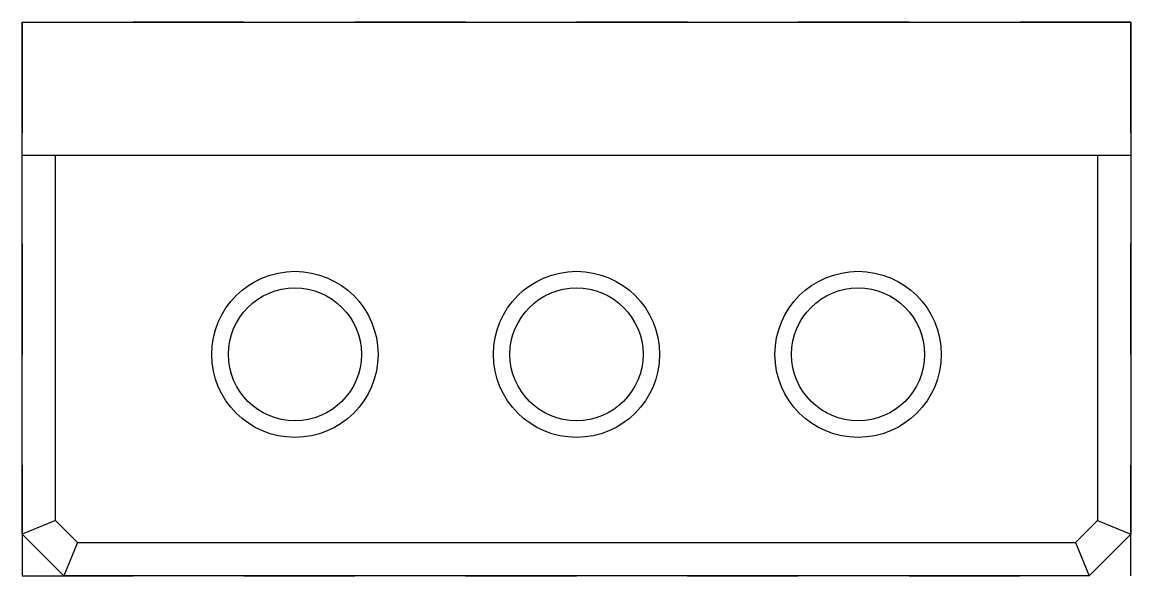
# Model space of a CAD drawing. Extents: x -5 to 5, y -2 to 3.
import ezdxf

# ---------------------------------------------------------------- set-up
doc = ezdxf.new("R2010")
doc.units = 0
doc.linetypes.add('虚线', pattern=[2, 1, -1])
for name, color, linetype in [('粗实线层', 7, 'CONTINUOUS'), ('细实线层', 7, 'CONTINUOUS'), ('虚线层', 6, '虚线')]:
    doc.layers.add(name, color=color, linetype=linetype)

msp = doc.modelspace()

# ---------------------------------------------------------------- linework, layer by layer
at = {"layer": '粗实线层'}
for p, q in [((-5, 3), (5, 3)), ((-5, -1.624), (-5, 3)), ((5, 3), (5, -1.624)), ((-5, 1.8), (5, 1.8)), ((-4.7, -1.5), (-4.7, 1.8)), ((4.7, 1.8), (4.7, -1.5)), ((-4.7, -1.5), (-5, -1.624)), ((-4.5, -1.7), (-4.7, -1.5)), ((4.5, -1.7), (4.7, -1.5)), ((4.7, -1.5), (5, -1.624)), ((-4.624, -2), (-5, -1.624)), ((-4.5, -1.7), (-4.624, -2)), ((-4.5, -1.7), (4.5, -1.7)), ((4.5, -1.7), (4.624, -2)), ((4.624, -2), (5, -1.624)), ((4.624, -2), (-4.624, -2))]:
    msp.add_line(p, q, dxfattribs=at)
at = {"layer": '细实线层'}
for centre, radius in [((-2.54, 0), 0.75), ((0, 0), 0.75), ((2.54, 0), 0.75), ((-2.54, 0), 0.6), ((2.54, 0), 0.6), ((0, 0), 0.6)]:
    msp.add_circle(centre, radius, dxfattribs=at)
at = {"layer": '虚线层'}
msp.add_lwpolyline([(-5, 3), (-5, -2), (5, -2), (5, 3)], close=True, dxfattribs=at)

doc.saveas('drawing.dxf')
